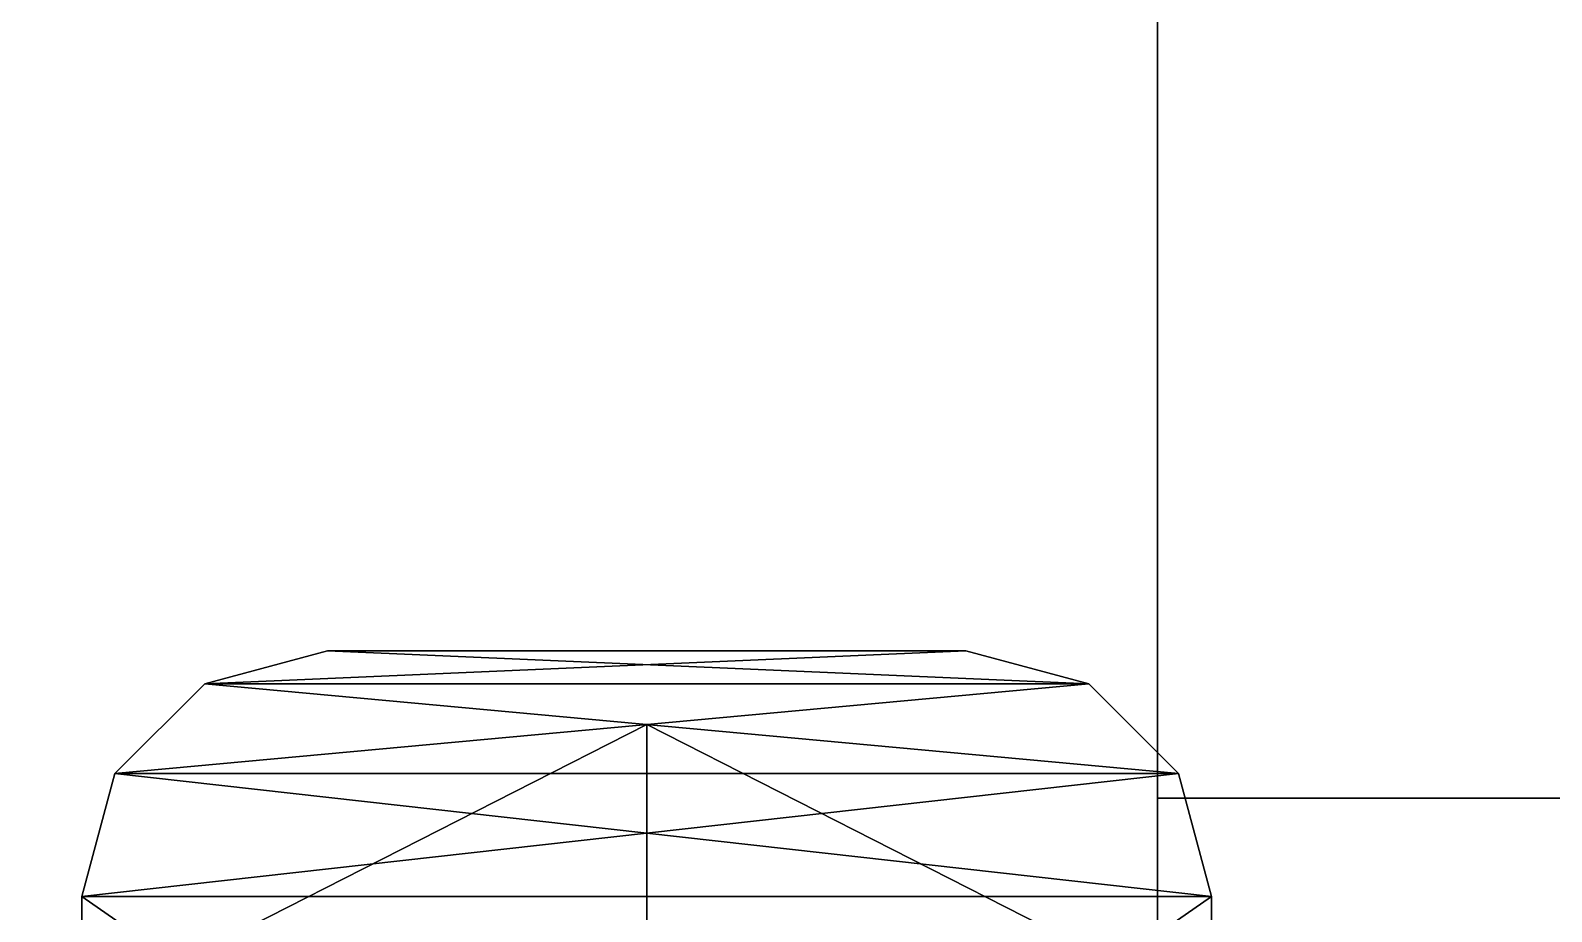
# Model space of a CAD drawing. Extents: x -100 to 4856, y -100 to 4830.
# Drawn here: x 69.05 to 100.03, y 3867.69 to 3885.62 of the extents above; entities that cross this region are included whole.
import ezdxf

# ---------------------------------------------------------------- set-up
doc = ezdxf.new("R2010")
doc.units = 0
for name, color, linetype in [('LAYER0', 7, 'CONTINUOUS'), ('LAYER151', 7, 'CONTINUOUS'), ('LAYER160', 7, 'CONTINUOUS'), ('LAYER172', 7, 'CONTINUOUS'), ('LAYER174', 7, 'CONTINUOUS'), ('LAYER181', 7, 'CONTINUOUS'), ('LAYER272', 7, 'CONTINUOUS'), ('LAYER279', 7, 'CONTINUOUS'), ('LAYER286', 7, 'CONTINUOUS'), ('LAYER293', 7, 'CONTINUOUS'), ('LAYER300', 7, 'CONTINUOUS'), ('LAYER307', 7, 'CONTINUOUS'), ('LAYER641', 7, 'CONTINUOUS'), ('LAYER643', 7, 'CONTINUOUS')]:
    doc.layers.add(name, color=color, linetype=linetype)

msp = doc.modelspace()

# ---------------------------------------------------------------- linework, layer by layer
at = {"layer": 'LAYER0', "invisible_edges": 1}
for points in [[(4856, 4830, -5), (-100, -100, -5), (-100, 4830, -5), (4856, 4830, -5)], [(-100, -100, -5), (4856, 4830, -5), (4856, -100, -5), (-100, -100, -5)], [(4856, -100), (-100, 4830), (-100, -100), (4856, -100)], [(-100, 4830), (4856, -100), (4856, 4830), (-100, 4830)]]:
    msp.add_3dface(points, dxfattribs=at)
at = {"layer": 'LAYER151', "invisible_edges": 1}
for points in [[(20, 4242, 80), (570, 3852, 80), (20, 3852, 80), (20, 4242, 80)], [(570, 3852, 80), (20, 4242, 80), (570, 4242, 80), (570, 3852, 80)], [(570, 4242, 98), (20, 3852, 98), (570, 3852, 98), (570, 4242, 98)], [(20, 3852, 98), (570, 4242, 98), (20, 4242, 98), (20, 3852, 98)]]:
    msp.add_3dface(points, dxfattribs=at)
at = {"layer": 'LAYER160', "invisible_edges": 1}
for points in [[(20, 3852, 2539), (570, 4242, 2539), (20, 4242, 2539), (20, 3852, 2539)], [(570, 4242, 2539), (20, 3852, 2539), (570, 3852, 2539), (570, 4242, 2539)], [(570, 3852, 2521), (20, 4242, 2521), (570, 4242, 2521), (570, 3852, 2521)], [(20, 4242, 2521), (570, 3852, 2521), (20, 3852, 2521), (20, 4242, 2521)]]:
    msp.add_3dface(points, dxfattribs=at)
at = {"layer": 'LAYER172', "invisible_edges": 1}
for points in [[(44.6, 3852, 1984), (510, 4242, 1984), (44.6, 4242, 1984), (44.6, 3852, 1984)], [(510, 4242, 1984), (44.6, 3852, 1984), (510, 3852, 1984), (510, 4242, 1984)], [(510, 3852, 1966), (44.6, 4242, 1966), (510, 4242, 1966), (510, 3852, 1966)], [(44.6, 4242, 1966), (510, 3852, 1966), (44.6, 3852, 1966), (44.6, 4242, 1966)]]:
    msp.add_3dface(points, dxfattribs=at)
at = {"layer": 'LAYER174', "invisible_edges": 1}
for points in [[(44.6, 3852, 866), (510, 4242, 866), (44.6, 4242, 866), (44.6, 3852, 866)], [(510, 4242, 866), (44.6, 3852, 866), (510, 3852, 866), (510, 4242, 866)], [(510, 3852, 848), (44.6, 4242, 848), (510, 4242, 848), (510, 3852, 848)], [(44.6, 4242, 848), (510, 3852, 848), (44.6, 3852, 848), (44.6, 4242, 848)]]:
    msp.add_3dface(points, dxfattribs=at)
at = {"layer": 'LAYER181'}
for points in [[(75.1, 3873, 846.01), (72.6, 3872.33, 848), (75.1, 3873, 848), (75.1, 3873, 846.01)], [(72.6, 3872.33, 846.01), (72.6, 3872.33, 848), (75.1, 3873, 846.01), (72.6, 3872.33, 846.01)], [(88.1, 3873, 846.01), (72.6, 3872.33, 846.01), (75.1, 3873, 846.01), (88.1, 3873, 846.01)], [(90.6, 3872.33, 846.01), (72.6, 3872.33, 846.01), (88.1, 3873, 846.01), (90.6, 3872.33, 846.01)], [(72.6, 3872.33, 848), (90.6, 3872.33, 848), (75.1, 3873, 848), (72.6, 3872.33, 848)], [(88.1, 3873, 846.01), (72.6, 3872.33, 846.01), (90.6, 3872.33, 846.01), (88.1, 3873, 846.01)], [(75.1, 3873, 846.01), (72.6, 3872.33, 846.01), (88.1, 3873, 846.01), (75.1, 3873, 846.01)], [(88.1, 3873, 848), (72.6, 3872.33, 848), (90.6, 3872.33, 848), (88.1, 3873, 848)], [(75.1, 3873, 848), (72.6, 3872.33, 848), (88.1, 3873, 848), (75.1, 3873, 848)], [(72.6, 3872.33, 846.01), (75.1, 3873, 848), (75.1, 3873, 846.01), (72.6, 3872.33, 846.01)], [(72.6, 3872.33, 848), (75.1, 3873, 848), (72.6, 3872.33, 846.01), (72.6, 3872.33, 848)], [(75.1, 3873, 848), (88.1, 3873, 846.01), (88.1, 3873, 848), (75.1, 3873, 848)], [(75.1, 3873, 846.01), (88.1, 3873, 846.01), (75.1, 3873, 848), (75.1, 3873, 846.01)], [(75.1, 3873, 846.01), (88.1, 3873, 848), (88.1, 3873, 846.01), (75.1, 3873, 846.01)], [(75.1, 3873, 848), (88.1, 3873, 848), (75.1, 3873, 846.01), (75.1, 3873, 848)], [(75.1, 3873, 848), (90.6, 3872.33, 848), (88.1, 3873, 848), (75.1, 3873, 848)], [(88.1, 3873, 848), (90.6, 3872.33, 846.01), (88.1, 3873, 846.01), (88.1, 3873, 848)], [(90.6, 3872.33, 848), (90.6, 3872.33, 846.01), (88.1, 3873, 848), (90.6, 3872.33, 848)], [(90.6, 3872.33, 846.01), (88.1, 3873, 848), (88.1, 3873, 846.01), (90.6, 3872.33, 846.01)], [(90.6, 3872.33, 848), (88.1, 3873, 848), (90.6, 3872.33, 846.01), (90.6, 3872.33, 848)], [(72.6, 3872.33, 846.01), (70.76987, 3870.5, 848), (72.6, 3872.33, 848), (72.6, 3872.33, 846.01)], [(70.76987, 3870.5, 846.01), (70.76987, 3870.5, 848), (72.6, 3872.33, 846.01), (70.76987, 3870.5, 846.01)], [(90.6, 3872.33, 846.01), (70.76987, 3870.5, 846.01), (72.6, 3872.33, 846.01), (90.6, 3872.33, 846.01)], [(92.43012, 3870.5, 846.01), (70.76987, 3870.5, 846.01), (90.6, 3872.33, 846.01), (92.43012, 3870.5, 846.01)], [(70.76987, 3870.5, 848), (92.43012, 3870.5, 848), (72.6, 3872.33, 848), (70.76987, 3870.5, 848)], [(90.6, 3872.33, 846.01), (70.76987, 3870.5, 846.01), (92.43012, 3870.5, 846.01), (90.6, 3872.33, 846.01)], [(72.6, 3872.33, 846.01), (70.76987, 3870.5, 846.01), (90.6, 3872.33, 846.01), (72.6, 3872.33, 846.01)], [(90.6, 3872.33, 848), (70.76987, 3870.5, 848), (92.43012, 3870.5, 848), (90.6, 3872.33, 848)], [(72.6, 3872.33, 848), (70.76987, 3870.5, 848), (90.6, 3872.33, 848), (72.6, 3872.33, 848)], [(70.76987, 3870.5, 846.01), (72.6, 3872.33, 848), (72.6, 3872.33, 846.01), (70.76987, 3870.5, 846.01)], [(70.76987, 3870.5, 848), (72.6, 3872.33, 848), (70.76987, 3870.5, 846.01), (70.76987, 3870.5, 848)], [(72.6, 3872.33, 848), (92.43012, 3870.5, 848), (90.6, 3872.33, 848), (72.6, 3872.33, 848)], [(90.6, 3872.33, 848), (92.43012, 3870.5, 846.01), (90.6, 3872.33, 846.01), (90.6, 3872.33, 848)], [(92.43012, 3870.5, 848), (92.43012, 3870.5, 846.01), (90.6, 3872.33, 848), (92.43012, 3870.5, 848)], [(92.43012, 3870.5, 846.01), (90.6, 3872.33, 848), (90.6, 3872.33, 846.01), (92.43012, 3870.5, 846.01)], [(92.43012, 3870.5, 848), (90.6, 3872.33, 848), (92.43012, 3870.5, 846.01), (92.43012, 3870.5, 848)], [(73.51649, 3867.387, 862), (81.6, 3865, 862), (81.6, 3871.5, 862), (73.51649, 3867.387, 862)], [(81.6, 3871.5, 848), (73.51649, 3867.387, 862), (81.6, 3871.5, 862), (81.6, 3871.5, 848)], [(73.51649, 3867.387, 848), (73.51649, 3867.387, 862), (81.6, 3871.5, 848), (73.51649, 3867.387, 848)], [(81.6, 3871.5, 848), (73.51649, 3867.387, 862), (73.51649, 3867.387, 848), (81.6, 3871.5, 848)], [(81.6, 3871.5, 862), (73.51649, 3867.387, 862), (81.6, 3871.5, 848), (81.6, 3871.5, 862)], [(73.51649, 3867.387, 862), (81.6, 3871.5, 862), (81.6, 3865, 862), (73.51649, 3867.387, 862)], [(81.6, 3865, 862), (89.6835, 3867.387, 862), (81.6, 3871.5, 862), (81.6, 3865, 862)], [(81.6, 3871.5, 862), (89.6835, 3867.387, 848), (81.6, 3871.5, 848), (81.6, 3871.5, 862)], [(89.6835, 3867.387, 862), (89.6835, 3867.387, 848), (81.6, 3871.5, 862), (89.6835, 3867.387, 862)], [(89.6835, 3867.387, 848), (81.6, 3871.5, 862), (81.6, 3871.5, 848), (89.6835, 3867.387, 848)], [(89.6835, 3867.387, 862), (81.6, 3871.5, 862), (89.6835, 3867.387, 848), (89.6835, 3867.387, 862)], [(89.6835, 3867.387, 862), (81.6, 3871.5, 862), (81.6, 3865, 862), (89.6835, 3867.387, 862)], [(70.76987, 3870.5, 846.01), (70.1, 3868, 848), (70.76987, 3870.5, 848), (70.76987, 3870.5, 846.01)], [(70.1, 3868, 846.01), (70.1, 3868, 848), (70.76987, 3870.5, 846.01), (70.1, 3868, 846.01)], [(70.1, 3868, 846.01), (70.76987, 3870.5, 846.01), (93.1, 3868, 846.01), (70.1, 3868, 846.01)], [(70.1, 3868, 848), (93.1, 3868, 848), (70.76987, 3870.5, 848), (70.1, 3868, 848)], [(92.43012, 3870.5, 846.01), (70.1, 3868, 846.01), (93.1, 3868, 846.01), (92.43012, 3870.5, 846.01)], [(70.76987, 3870.5, 846.01), (70.1, 3868, 846.01), (92.43012, 3870.5, 846.01), (70.76987, 3870.5, 846.01)], [(92.43012, 3870.5, 848), (70.1, 3868, 848), (93.1, 3868, 848), (92.43012, 3870.5, 848)], [(70.76987, 3870.5, 848), (70.1, 3868, 848), (92.43012, 3870.5, 848), (70.76987, 3870.5, 848)], [(70.1, 3868, 846.01), (70.76987, 3870.5, 848), (70.76987, 3870.5, 846.01), (70.1, 3868, 846.01)], [(70.1, 3868, 848), (70.76987, 3870.5, 848), (70.1, 3868, 846.01), (70.1, 3868, 848)], [(93.1, 3868, 846.01), (70.76987, 3870.5, 846.01), (92.43012, 3870.5, 846.01), (93.1, 3868, 846.01)], [(70.76987, 3870.5, 848), (93.1, 3868, 848), (92.43012, 3870.5, 848), (70.76987, 3870.5, 848)], [(92.43012, 3870.5, 848), (93.1, 3868, 846.01), (92.43012, 3870.5, 846.01), (92.43012, 3870.5, 848)], [(93.1, 3868, 848), (93.1, 3868, 846.01), (92.43012, 3870.5, 848), (93.1, 3868, 848)], [(93.1, 3868, 846.01), (92.43012, 3870.5, 848), (92.43012, 3870.5, 846.01), (93.1, 3868, 846.01)], [(93.1, 3868, 848), (92.43012, 3870.5, 848), (93.1, 3868, 846.01), (93.1, 3868, 848)], [(70.1, 3852, 846.01), (93.1, 3868, 846.01), (93.1, 3852, 846.01), (70.1, 3852, 846.01)], [(70.1, 3868, 846.01), (93.1, 3868, 846.01), (70.1, 3852, 846.01), (70.1, 3868, 846.01)], [(70.1, 3852, 848), (93.1, 3868, 848), (93.1, 3852, 848), (70.1, 3852, 848)], [(70.1, 3868, 848), (93.1, 3868, 848), (70.1, 3852, 848), (70.1, 3868, 848)], [(70.1, 3868, 848), (70.1, 3852, 846.01), (70.1, 3868, 846.01), (70.1, 3868, 848)], [(70.1, 3852, 848), (70.1, 3852, 846.01), (70.1, 3868, 848), (70.1, 3852, 848)], [(93.1, 3868, 846.01), (70.1, 3852, 846.01), (70.1, 3868, 846.01), (93.1, 3868, 846.01)], [(93.1, 3852, 846.01), (70.1, 3852, 846.01), (93.1, 3868, 846.01), (93.1, 3852, 846.01)], [(70.1, 3852, 846.01), (70.1, 3868, 848), (70.1, 3868, 846.01), (70.1, 3852, 846.01)], [(70.1, 3852, 848), (70.1, 3868, 848), (70.1, 3852, 846.01), (70.1, 3852, 848)], [(70.1, 3868, 848), (93.1, 3852, 848), (93.1, 3868, 848), (70.1, 3868, 848)], [(70.1, 3852, 848), (93.1, 3852, 848), (70.1, 3868, 848), (70.1, 3852, 848)], [(93.1, 3868, 846.01), (93.1, 3852, 848), (93.1, 3852, 846.01), (93.1, 3868, 846.01)], [(93.1, 3868, 848), (93.1, 3852, 848), (93.1, 3868, 846.01), (93.1, 3868, 848)], [(93.1, 3852, 848), (93.1, 3868, 846.01), (93.1, 3868, 848), (93.1, 3852, 848)], [(93.1, 3852, 846.01), (93.1, 3868, 846.01), (93.1, 3852, 848), (93.1, 3852, 846.01)]]:
    msp.add_3dface(points, dxfattribs=at)
at = {"layer": 'LAYER272', "invisible_edges": 1}
for points in [[(44.6, 3852, 482), (510, 4242, 482), (44.6, 4242, 482), (44.6, 3852, 482)], [(510, 4242, 482), (44.6, 3852, 482), (510, 3852, 482), (510, 4242, 482)], [(510, 3852, 464), (44.6, 4242, 464), (510, 4242, 464), (510, 3852, 464)], [(44.6, 4242, 464), (510, 3852, 464), (44.6, 3852, 464), (44.6, 4242, 464)]]:
    msp.add_3dface(points, dxfattribs=at)
at = {"layer": 'LAYER279'}
for points in [[(75.1, 3873, 462.01), (72.6, 3872.33, 464), (75.1, 3873, 464), (75.1, 3873, 462.01)], [(72.6, 3872.33, 462.01), (72.6, 3872.33, 464), (75.1, 3873, 462.01), (72.6, 3872.33, 462.01)], [(88.1, 3873, 462.01), (72.6, 3872.33, 462.01), (75.1, 3873, 462.01), (88.1, 3873, 462.01)], [(90.6, 3872.33, 462.01), (72.6, 3872.33, 462.01), (88.1, 3873, 462.01), (90.6, 3872.33, 462.01)], [(72.6, 3872.33, 464), (90.6, 3872.33, 464), (75.1, 3873, 464), (72.6, 3872.33, 464)], [(88.1, 3873, 462.01), (72.6, 3872.33, 462.01), (90.6, 3872.33, 462.01), (88.1, 3873, 462.01)], [(75.1, 3873, 462.01), (72.6, 3872.33, 462.01), (88.1, 3873, 462.01), (75.1, 3873, 462.01)], [(88.1, 3873, 464), (72.6, 3872.33, 464), (90.6, 3872.33, 464), (88.1, 3873, 464)], [(75.1, 3873, 464), (72.6, 3872.33, 464), (88.1, 3873, 464), (75.1, 3873, 464)], [(72.6, 3872.33, 462.01), (75.1, 3873, 464), (75.1, 3873, 462.01), (72.6, 3872.33, 462.01)], [(72.6, 3872.33, 464), (75.1, 3873, 464), (72.6, 3872.33, 462.01), (72.6, 3872.33, 464)], [(75.1, 3873, 464), (88.1, 3873, 462.01), (88.1, 3873, 464), (75.1, 3873, 464)], [(75.1, 3873, 462.01), (88.1, 3873, 462.01), (75.1, 3873, 464), (75.1, 3873, 462.01)], [(75.1, 3873, 462.01), (88.1, 3873, 464), (88.1, 3873, 462.01), (75.1, 3873, 462.01)], [(75.1, 3873, 464), (88.1, 3873, 464), (75.1, 3873, 462.01), (75.1, 3873, 464)], [(75.1, 3873, 464), (90.6, 3872.33, 464), (88.1, 3873, 464), (75.1, 3873, 464)], [(88.1, 3873, 464), (90.6, 3872.33, 462.01), (88.1, 3873, 462.01), (88.1, 3873, 464)], [(90.6, 3872.33, 464), (90.6, 3872.33, 462.01), (88.1, 3873, 464), (90.6, 3872.33, 464)], [(90.6, 3872.33, 462.01), (88.1, 3873, 464), (88.1, 3873, 462.01), (90.6, 3872.33, 462.01)], [(90.6, 3872.33, 464), (88.1, 3873, 464), (90.6, 3872.33, 462.01), (90.6, 3872.33, 464)], [(72.6, 3872.33, 462.01), (70.76987, 3870.5, 464), (72.6, 3872.33, 464), (72.6, 3872.33, 462.01)], [(70.76987, 3870.5, 462.01), (70.76987, 3870.5, 464), (72.6, 3872.33, 462.01), (70.76987, 3870.5, 462.01)], [(90.6, 3872.33, 462.01), (70.76987, 3870.5, 462.01), (72.6, 3872.33, 462.01), (90.6, 3872.33, 462.01)], [(92.43012, 3870.5, 462.01), (70.76987, 3870.5, 462.01), (90.6, 3872.33, 462.01), (92.43012, 3870.5, 462.01)], [(70.76987, 3870.5, 464), (92.43012, 3870.5, 464), (72.6, 3872.33, 464), (70.76987, 3870.5, 464)], [(90.6, 3872.33, 462.01), (70.76987, 3870.5, 462.01), (92.43012, 3870.5, 462.01), (90.6, 3872.33, 462.01)], [(72.6, 3872.33, 462.01), (70.76987, 3870.5, 462.01), (90.6, 3872.33, 462.01), (72.6, 3872.33, 462.01)], [(90.6, 3872.33, 464), (70.76987, 3870.5, 464), (92.43012, 3870.5, 464), (90.6, 3872.33, 464)], [(72.6, 3872.33, 464), (70.76987, 3870.5, 464), (90.6, 3872.33, 464), (72.6, 3872.33, 464)], [(70.76987, 3870.5, 462.01), (72.6, 3872.33, 464), (72.6, 3872.33, 462.01), (70.76987, 3870.5, 462.01)], [(70.76987, 3870.5, 464), (72.6, 3872.33, 464), (70.76987, 3870.5, 462.01), (70.76987, 3870.5, 464)], [(72.6, 3872.33, 464), (92.43012, 3870.5, 464), (90.6, 3872.33, 464), (72.6, 3872.33, 464)], [(90.6, 3872.33, 464), (92.43012, 3870.5, 462.01), (90.6, 3872.33, 462.01), (90.6, 3872.33, 464)], [(92.43012, 3870.5, 464), (92.43012, 3870.5, 462.01), (90.6, 3872.33, 464), (92.43012, 3870.5, 464)], [(92.43012, 3870.5, 462.01), (90.6, 3872.33, 464), (90.6, 3872.33, 462.01), (92.43012, 3870.5, 462.01)], [(92.43012, 3870.5, 464), (90.6, 3872.33, 464), (92.43012, 3870.5, 462.01), (92.43012, 3870.5, 464)], [(73.51649, 3867.387, 478), (81.6, 3865, 478), (81.6, 3871.5, 478), (73.51649, 3867.387, 478)], [(81.6, 3871.5, 464), (73.51649, 3867.387, 478), (81.6, 3871.5, 478), (81.6, 3871.5, 464)], [(73.51649, 3867.387, 464), (73.51649, 3867.387, 478), (81.6, 3871.5, 464), (73.51649, 3867.387, 464)], [(81.6, 3871.5, 464), (73.51649, 3867.387, 478), (73.51649, 3867.387, 464), (81.6, 3871.5, 464)], [(81.6, 3871.5, 478), (73.51649, 3867.387, 478), (81.6, 3871.5, 464), (81.6, 3871.5, 478)], [(73.51649, 3867.387, 478), (81.6, 3871.5, 478), (81.6, 3865, 478), (73.51649, 3867.387, 478)], [(81.6, 3865, 478), (89.6835, 3867.387, 478), (81.6, 3871.5, 478), (81.6, 3865, 478)], [(81.6, 3871.5, 478), (89.6835, 3867.387, 464), (81.6, 3871.5, 464), (81.6, 3871.5, 478)], [(89.6835, 3867.387, 478), (89.6835, 3867.387, 464), (81.6, 3871.5, 478), (89.6835, 3867.387, 478)], [(89.6835, 3867.387, 464), (81.6, 3871.5, 478), (81.6, 3871.5, 464), (89.6835, 3867.387, 464)], [(89.6835, 3867.387, 478), (81.6, 3871.5, 478), (89.6835, 3867.387, 464), (89.6835, 3867.387, 478)], [(89.6835, 3867.387, 478), (81.6, 3871.5, 478), (81.6, 3865, 478), (89.6835, 3867.387, 478)], [(70.76987, 3870.5, 462.01), (70.1, 3868, 464), (70.76987, 3870.5, 464), (70.76987, 3870.5, 462.01)], [(70.1, 3868, 462.01), (70.1, 3868, 464), (70.76987, 3870.5, 462.01), (70.1, 3868, 462.01)], [(70.1, 3868, 462.01), (70.76987, 3870.5, 462.01), (93.1, 3868, 462.01), (70.1, 3868, 462.01)], [(70.1, 3868, 464), (93.1, 3868, 464), (70.76987, 3870.5, 464), (70.1, 3868, 464)], [(92.43012, 3870.5, 462.01), (70.1, 3868, 462.01), (93.1, 3868, 462.01), (92.43012, 3870.5, 462.01)], [(70.76987, 3870.5, 462.01), (70.1, 3868, 462.01), (92.43012, 3870.5, 462.01), (70.76987, 3870.5, 462.01)], [(92.43012, 3870.5, 464), (70.1, 3868, 464), (93.1, 3868, 464), (92.43012, 3870.5, 464)], [(70.76987, 3870.5, 464), (70.1, 3868, 464), (92.43012, 3870.5, 464), (70.76987, 3870.5, 464)], [(70.1, 3868, 462.01), (70.76987, 3870.5, 464), (70.76987, 3870.5, 462.01), (70.1, 3868, 462.01)], [(70.1, 3868, 464), (70.76987, 3870.5, 464), (70.1, 3868, 462.01), (70.1, 3868, 464)], [(93.1, 3868, 462.01), (70.76987, 3870.5, 462.01), (92.43012, 3870.5, 462.01), (93.1, 3868, 462.01)], [(70.76987, 3870.5, 464), (93.1, 3868, 464), (92.43012, 3870.5, 464), (70.76987, 3870.5, 464)], [(92.43012, 3870.5, 464), (93.1, 3868, 462.01), (92.43012, 3870.5, 462.01), (92.43012, 3870.5, 464)], [(93.1, 3868, 464), (93.1, 3868, 462.01), (92.43012, 3870.5, 464), (93.1, 3868, 464)], [(93.1, 3868, 462.01), (92.43012, 3870.5, 464), (92.43012, 3870.5, 462.01), (93.1, 3868, 462.01)], [(93.1, 3868, 464), (92.43012, 3870.5, 464), (93.1, 3868, 462.01), (93.1, 3868, 464)], [(70.1, 3852, 462.01), (93.1, 3868, 462.01), (93.1, 3852, 462.01), (70.1, 3852, 462.01)], [(70.1, 3868, 462.01), (93.1, 3868, 462.01), (70.1, 3852, 462.01), (70.1, 3868, 462.01)], [(70.1, 3852, 464), (93.1, 3868, 464), (93.1, 3852, 464), (70.1, 3852, 464)], [(70.1, 3868, 464), (93.1, 3868, 464), (70.1, 3852, 464), (70.1, 3868, 464)], [(70.1, 3868, 464), (70.1, 3852, 462.01), (70.1, 3868, 462.01), (70.1, 3868, 464)], [(70.1, 3852, 464), (70.1, 3852, 462.01), (70.1, 3868, 464), (70.1, 3852, 464)], [(93.1, 3868, 462.01), (70.1, 3852, 462.01), (70.1, 3868, 462.01), (93.1, 3868, 462.01)], [(93.1, 3852, 462.01), (70.1, 3852, 462.01), (93.1, 3868, 462.01), (93.1, 3852, 462.01)], [(70.1, 3852, 462.01), (70.1, 3868, 464), (70.1, 3868, 462.01), (70.1, 3852, 462.01)], [(70.1, 3852, 464), (70.1, 3868, 464), (70.1, 3852, 462.01), (70.1, 3852, 464)], [(70.1, 3868, 464), (93.1, 3852, 464), (93.1, 3868, 464), (70.1, 3868, 464)], [(70.1, 3852, 464), (93.1, 3852, 464), (70.1, 3868, 464), (70.1, 3852, 464)], [(93.1, 3868, 462.01), (93.1, 3852, 464), (93.1, 3852, 462.01), (93.1, 3868, 462.01)], [(93.1, 3868, 464), (93.1, 3852, 464), (93.1, 3868, 462.01), (93.1, 3868, 464)], [(93.1, 3852, 464), (93.1, 3868, 462.01), (93.1, 3868, 464), (93.1, 3852, 464)], [(93.1, 3852, 462.01), (93.1, 3868, 462.01), (93.1, 3852, 464), (93.1, 3852, 462.01)]]:
    msp.add_3dface(points, dxfattribs=at)
at = {"layer": 'LAYER286', "invisible_edges": 1}
for points in [[(44.6, 3852, 1240), (510, 4242, 1240), (44.6, 4242, 1240), (44.6, 3852, 1240)], [(510, 4242, 1240), (44.6, 3852, 1240), (510, 3852, 1240), (510, 4242, 1240)], [(510, 3852, 1222), (44.6, 4242, 1222), (510, 4242, 1222), (510, 3852, 1222)], [(44.6, 4242, 1222), (510, 3852, 1222), (44.6, 3852, 1222), (44.6, 4242, 1222)]]:
    msp.add_3dface(points, dxfattribs=at)
at = {"layer": 'LAYER293'}
for points in [[(75.1, 3873, 1220.01), (72.6, 3872.33, 1222), (75.1, 3873, 1222), (75.1, 3873, 1220.01)], [(72.6, 3872.33, 1220.01), (72.6, 3872.33, 1222), (75.1, 3873, 1220.01), (72.6, 3872.33, 1220.01)], [(88.1, 3873, 1220.01), (72.6, 3872.33, 1220.01), (75.1, 3873, 1220.01), (88.1, 3873, 1220.01)], [(90.6, 3872.33, 1220.01), (72.6, 3872.33, 1220.01), (88.1, 3873, 1220.01), (90.6, 3872.33, 1220.01)], [(72.6, 3872.33, 1222), (90.6, 3872.33, 1222), (75.1, 3873, 1222), (72.6, 3872.33, 1222)], [(88.1, 3873, 1220.01), (72.6, 3872.33, 1220.01), (90.6, 3872.33, 1220.01), (88.1, 3873, 1220.01)], [(75.1, 3873, 1220.01), (72.6, 3872.33, 1220.01), (88.1, 3873, 1220.01), (75.1, 3873, 1220.01)], [(88.1, 3873, 1222), (72.6, 3872.33, 1222), (90.6, 3872.33, 1222), (88.1, 3873, 1222)], [(75.1, 3873, 1222), (72.6, 3872.33, 1222), (88.1, 3873, 1222), (75.1, 3873, 1222)], [(72.6, 3872.33, 1220.01), (75.1, 3873, 1222), (75.1, 3873, 1220.01), (72.6, 3872.33, 1220.01)], [(72.6, 3872.33, 1222), (75.1, 3873, 1222), (72.6, 3872.33, 1220.01), (72.6, 3872.33, 1222)], [(75.1, 3873, 1222), (88.1, 3873, 1220.01), (88.1, 3873, 1222), (75.1, 3873, 1222)], [(75.1, 3873, 1220.01), (88.1, 3873, 1220.01), (75.1, 3873, 1222), (75.1, 3873, 1220.01)], [(75.1, 3873, 1220.01), (88.1, 3873, 1222), (88.1, 3873, 1220.01), (75.1, 3873, 1220.01)], [(75.1, 3873, 1222), (88.1, 3873, 1222), (75.1, 3873, 1220.01), (75.1, 3873, 1222)], [(75.1, 3873, 1222), (90.6, 3872.33, 1222), (88.1, 3873, 1222), (75.1, 3873, 1222)], [(88.1, 3873, 1222), (90.6, 3872.33, 1220.01), (88.1, 3873, 1220.01), (88.1, 3873, 1222)], [(90.6, 3872.33, 1222), (90.6, 3872.33, 1220.01), (88.1, 3873, 1222), (90.6, 3872.33, 1222)], [(90.6, 3872.33, 1220.01), (88.1, 3873, 1222), (88.1, 3873, 1220.01), (90.6, 3872.33, 1220.01)], [(90.6, 3872.33, 1222), (88.1, 3873, 1222), (90.6, 3872.33, 1220.01), (90.6, 3872.33, 1222)], [(72.6, 3872.33, 1220.01), (70.76987, 3870.5, 1222), (72.6, 3872.33, 1222), (72.6, 3872.33, 1220.01)], [(70.76987, 3870.5, 1220.01), (70.76987, 3870.5, 1222), (72.6, 3872.33, 1220.01), (70.76987, 3870.5, 1220.01)], [(90.6, 3872.33, 1220.01), (70.76987, 3870.5, 1220.01), (72.6, 3872.33, 1220.01), (90.6, 3872.33, 1220.01)], [(92.43012, 3870.5, 1220.01), (70.76987, 3870.5, 1220.01), (90.6, 3872.33, 1220.01), (92.43012, 3870.5, 1220.01)], [(70.76987, 3870.5, 1222), (92.43012, 3870.5, 1222), (72.6, 3872.33, 1222), (70.76987, 3870.5, 1222)], [(90.6, 3872.33, 1220.01), (70.76987, 3870.5, 1220.01), (92.43012, 3870.5, 1220.01), (90.6, 3872.33, 1220.01)], [(72.6, 3872.33, 1220.01), (70.76987, 3870.5, 1220.01), (90.6, 3872.33, 1220.01), (72.6, 3872.33, 1220.01)], [(90.6, 3872.33, 1222), (70.76987, 3870.5, 1222), (92.43012, 3870.5, 1222), (90.6, 3872.33, 1222)], [(72.6, 3872.33, 1222), (70.76987, 3870.5, 1222), (90.6, 3872.33, 1222), (72.6, 3872.33, 1222)], [(70.76987, 3870.5, 1220.01), (72.6, 3872.33, 1222), (72.6, 3872.33, 1220.01), (70.76987, 3870.5, 1220.01)], [(70.76987, 3870.5, 1222), (72.6, 3872.33, 1222), (70.76987, 3870.5, 1220.01), (70.76987, 3870.5, 1222)], [(72.6, 3872.33, 1222), (92.43012, 3870.5, 1222), (90.6, 3872.33, 1222), (72.6, 3872.33, 1222)], [(90.6, 3872.33, 1222), (92.43012, 3870.5, 1220.01), (90.6, 3872.33, 1220.01), (90.6, 3872.33, 1222)], [(92.43012, 3870.5, 1222), (92.43012, 3870.5, 1220.01), (90.6, 3872.33, 1222), (92.43012, 3870.5, 1222)], [(92.43012, 3870.5, 1220.01), (90.6, 3872.33, 1222), (90.6, 3872.33, 1220.01), (92.43012, 3870.5, 1220.01)], [(92.43012, 3870.5, 1222), (90.6, 3872.33, 1222), (92.43012, 3870.5, 1220.01), (92.43012, 3870.5, 1222)], [(73.51649, 3867.387, 1236), (81.6, 3865, 1236), (81.6, 3871.5, 1236), (73.51649, 3867.387, 1236)], [(81.6, 3871.5, 1222), (73.51649, 3867.387, 1236), (81.6, 3871.5, 1236), (81.6, 3871.5, 1222)], [(73.51649, 3867.387, 1222), (73.51649, 3867.387, 1236), (81.6, 3871.5, 1222), (73.51649, 3867.387, 1222)], [(81.6, 3871.5, 1222), (73.51649, 3867.387, 1236), (73.51649, 3867.387, 1222), (81.6, 3871.5, 1222)], [(81.6, 3871.5, 1236), (73.51649, 3867.387, 1236), (81.6, 3871.5, 1222), (81.6, 3871.5, 1236)], [(73.51649, 3867.387, 1236), (81.6, 3871.5, 1236), (81.6, 3865, 1236), (73.51649, 3867.387, 1236)], [(81.6, 3865, 1236), (89.6835, 3867.387, 1236), (81.6, 3871.5, 1236), (81.6, 3865, 1236)], [(81.6, 3871.5, 1236), (89.6835, 3867.387, 1222), (81.6, 3871.5, 1222), (81.6, 3871.5, 1236)], [(89.6835, 3867.387, 1236), (89.6835, 3867.387, 1222), (81.6, 3871.5, 1236), (89.6835, 3867.387, 1236)], [(89.6835, 3867.387, 1222), (81.6, 3871.5, 1236), (81.6, 3871.5, 1222), (89.6835, 3867.387, 1222)], [(89.6835, 3867.387, 1236), (81.6, 3871.5, 1236), (89.6835, 3867.387, 1222), (89.6835, 3867.387, 1236)], [(89.6835, 3867.387, 1236), (81.6, 3871.5, 1236), (81.6, 3865, 1236), (89.6835, 3867.387, 1236)], [(70.76987, 3870.5, 1220.01), (70.1, 3868, 1222), (70.76987, 3870.5, 1222), (70.76987, 3870.5, 1220.01)], [(70.1, 3868, 1220.01), (70.1, 3868, 1222), (70.76987, 3870.5, 1220.01), (70.1, 3868, 1220.01)], [(70.1, 3868, 1220.01), (70.76987, 3870.5, 1220.01), (93.1, 3868, 1220.01), (70.1, 3868, 1220.01)], [(70.1, 3868, 1222), (93.1, 3868, 1222), (70.76987, 3870.5, 1222), (70.1, 3868, 1222)], [(92.43012, 3870.5, 1220.01), (70.1, 3868, 1220.01), (93.1, 3868, 1220.01), (92.43012, 3870.5, 1220.01)], [(70.76987, 3870.5, 1220.01), (70.1, 3868, 1220.01), (92.43012, 3870.5, 1220.01), (70.76987, 3870.5, 1220.01)], [(92.43012, 3870.5, 1222), (70.1, 3868, 1222), (93.1, 3868, 1222), (92.43012, 3870.5, 1222)], [(70.76987, 3870.5, 1222), (70.1, 3868, 1222), (92.43012, 3870.5, 1222), (70.76987, 3870.5, 1222)], [(70.1, 3868, 1220.01), (70.76987, 3870.5, 1222), (70.76987, 3870.5, 1220.01), (70.1, 3868, 1220.01)], [(70.1, 3868, 1222), (70.76987, 3870.5, 1222), (70.1, 3868, 1220.01), (70.1, 3868, 1222)], [(93.1, 3868, 1220.01), (70.76987, 3870.5, 1220.01), (92.43012, 3870.5, 1220.01), (93.1, 3868, 1220.01)], [(70.76987, 3870.5, 1222), (93.1, 3868, 1222), (92.43012, 3870.5, 1222), (70.76987, 3870.5, 1222)], [(92.43012, 3870.5, 1222), (93.1, 3868, 1220.01), (92.43012, 3870.5, 1220.01), (92.43012, 3870.5, 1222)], [(93.1, 3868, 1222), (93.1, 3868, 1220.01), (92.43012, 3870.5, 1222), (93.1, 3868, 1222)], [(93.1, 3868, 1220.01), (92.43012, 3870.5, 1222), (92.43012, 3870.5, 1220.01), (93.1, 3868, 1220.01)], [(93.1, 3868, 1222), (92.43012, 3870.5, 1222), (93.1, 3868, 1220.01), (93.1, 3868, 1222)], [(70.1, 3852, 1220.01), (93.1, 3868, 1220.01), (93.1, 3852, 1220.01), (70.1, 3852, 1220.01)], [(70.1, 3868, 1220.01), (93.1, 3868, 1220.01), (70.1, 3852, 1220.01), (70.1, 3868, 1220.01)], [(70.1, 3852, 1222), (93.1, 3868, 1222), (93.1, 3852, 1222), (70.1, 3852, 1222)], [(70.1, 3868, 1222), (93.1, 3868, 1222), (70.1, 3852, 1222), (70.1, 3868, 1222)], [(70.1, 3868, 1222), (70.1, 3852, 1220.01), (70.1, 3868, 1220.01), (70.1, 3868, 1222)], [(70.1, 3852, 1222), (70.1, 3852, 1220.01), (70.1, 3868, 1222), (70.1, 3852, 1222)], [(93.1, 3868, 1220.01), (70.1, 3852, 1220.01), (70.1, 3868, 1220.01), (93.1, 3868, 1220.01)], [(93.1, 3852, 1220.01), (70.1, 3852, 1220.01), (93.1, 3868, 1220.01), (93.1, 3852, 1220.01)], [(70.1, 3852, 1220.01), (70.1, 3868, 1222), (70.1, 3868, 1220.01), (70.1, 3852, 1220.01)], [(70.1, 3852, 1222), (70.1, 3868, 1222), (70.1, 3852, 1220.01), (70.1, 3852, 1222)], [(70.1, 3868, 1222), (93.1, 3852, 1222), (93.1, 3868, 1222), (70.1, 3868, 1222)], [(70.1, 3852, 1222), (93.1, 3852, 1222), (70.1, 3868, 1222), (70.1, 3852, 1222)], [(93.1, 3868, 1220.01), (93.1, 3852, 1222), (93.1, 3852, 1220.01), (93.1, 3868, 1220.01)], [(93.1, 3868, 1222), (93.1, 3852, 1222), (93.1, 3868, 1220.01), (93.1, 3868, 1222)], [(93.1, 3852, 1222), (93.1, 3868, 1220.01), (93.1, 3868, 1222), (93.1, 3852, 1222)], [(93.1, 3852, 1220.01), (93.1, 3868, 1220.01), (93.1, 3852, 1222), (93.1, 3852, 1220.01)]]:
    msp.add_3dface(points, dxfattribs=at)
at = {"layer": 'LAYER300', "invisible_edges": 1}
for points in [[(44.6, 3852, 1612), (510, 4242, 1612), (44.6, 4242, 1612), (44.6, 3852, 1612)], [(510, 4242, 1612), (44.6, 3852, 1612), (510, 3852, 1612), (510, 4242, 1612)], [(510, 3852, 1594), (44.6, 4242, 1594), (510, 4242, 1594), (510, 3852, 1594)], [(44.6, 4242, 1594), (510, 3852, 1594), (44.6, 3852, 1594), (44.6, 4242, 1594)]]:
    msp.add_3dface(points, dxfattribs=at)
at = {"layer": 'LAYER307'}
for points in [[(75.1, 3873, 1592.01), (72.6, 3872.33, 1594), (75.1, 3873, 1594), (75.1, 3873, 1592.01)], [(72.6, 3872.33, 1592.01), (72.6, 3872.33, 1594), (75.1, 3873, 1592.01), (72.6, 3872.33, 1592.01)], [(88.1, 3873, 1592.01), (72.6, 3872.33, 1592.01), (75.1, 3873, 1592.01), (88.1, 3873, 1592.01)], [(90.6, 3872.33, 1592.01), (72.6, 3872.33, 1592.01), (88.1, 3873, 1592.01), (90.6, 3872.33, 1592.01)], [(72.6, 3872.33, 1594), (90.6, 3872.33, 1594), (75.1, 3873, 1594), (72.6, 3872.33, 1594)], [(88.1, 3873, 1592.01), (72.6, 3872.33, 1592.01), (90.6, 3872.33, 1592.01), (88.1, 3873, 1592.01)], [(75.1, 3873, 1592.01), (72.6, 3872.33, 1592.01), (88.1, 3873, 1592.01), (75.1, 3873, 1592.01)], [(88.1, 3873, 1594), (72.6, 3872.33, 1594), (90.6, 3872.33, 1594), (88.1, 3873, 1594)], [(75.1, 3873, 1594), (72.6, 3872.33, 1594), (88.1, 3873, 1594), (75.1, 3873, 1594)], [(72.6, 3872.33, 1592.01), (75.1, 3873, 1594), (75.1, 3873, 1592.01), (72.6, 3872.33, 1592.01)], [(72.6, 3872.33, 1594), (75.1, 3873, 1594), (72.6, 3872.33, 1592.01), (72.6, 3872.33, 1594)], [(75.1, 3873, 1594), (88.1, 3873, 1592.01), (88.1, 3873, 1594), (75.1, 3873, 1594)], [(75.1, 3873, 1592.01), (88.1, 3873, 1592.01), (75.1, 3873, 1594), (75.1, 3873, 1592.01)], [(75.1, 3873, 1592.01), (88.1, 3873, 1594), (88.1, 3873, 1592.01), (75.1, 3873, 1592.01)], [(75.1, 3873, 1594), (88.1, 3873, 1594), (75.1, 3873, 1592.01), (75.1, 3873, 1594)], [(75.1, 3873, 1594), (90.6, 3872.33, 1594), (88.1, 3873, 1594), (75.1, 3873, 1594)], [(88.1, 3873, 1594), (90.6, 3872.33, 1592.01), (88.1, 3873, 1592.01), (88.1, 3873, 1594)], [(90.6, 3872.33, 1594), (90.6, 3872.33, 1592.01), (88.1, 3873, 1594), (90.6, 3872.33, 1594)], [(90.6, 3872.33, 1592.01), (88.1, 3873, 1594), (88.1, 3873, 1592.01), (90.6, 3872.33, 1592.01)], [(90.6, 3872.33, 1594), (88.1, 3873, 1594), (90.6, 3872.33, 1592.01), (90.6, 3872.33, 1594)], [(72.6, 3872.33, 1592.01), (70.76987, 3870.5, 1594), (72.6, 3872.33, 1594), (72.6, 3872.33, 1592.01)], [(70.76987, 3870.5, 1592.01), (70.76987, 3870.5, 1594), (72.6, 3872.33, 1592.01), (70.76987, 3870.5, 1592.01)], [(90.6, 3872.33, 1592.01), (70.76987, 3870.5, 1592.01), (72.6, 3872.33, 1592.01), (90.6, 3872.33, 1592.01)], [(92.43012, 3870.5, 1592.01), (70.76987, 3870.5, 1592.01), (90.6, 3872.33, 1592.01), (92.43012, 3870.5, 1592.01)], [(70.76987, 3870.5, 1594), (92.43012, 3870.5, 1594), (72.6, 3872.33, 1594), (70.76987, 3870.5, 1594)], [(90.6, 3872.33, 1592.01), (70.76987, 3870.5, 1592.01), (92.43012, 3870.5, 1592.01), (90.6, 3872.33, 1592.01)], [(72.6, 3872.33, 1592.01), (70.76987, 3870.5, 1592.01), (90.6, 3872.33, 1592.01), (72.6, 3872.33, 1592.01)], [(90.6, 3872.33, 1594), (70.76987, 3870.5, 1594), (92.43012, 3870.5, 1594), (90.6, 3872.33, 1594)], [(72.6, 3872.33, 1594), (70.76987, 3870.5, 1594), (90.6, 3872.33, 1594), (72.6, 3872.33, 1594)], [(70.76987, 3870.5, 1592.01), (72.6, 3872.33, 1594), (72.6, 3872.33, 1592.01), (70.76987, 3870.5, 1592.01)], [(70.76987, 3870.5, 1594), (72.6, 3872.33, 1594), (70.76987, 3870.5, 1592.01), (70.76987, 3870.5, 1594)], [(72.6, 3872.33, 1594), (92.43012, 3870.5, 1594), (90.6, 3872.33, 1594), (72.6, 3872.33, 1594)], [(90.6, 3872.33, 1594), (92.43012, 3870.5, 1592.01), (90.6, 3872.33, 1592.01), (90.6, 3872.33, 1594)], [(92.43012, 3870.5, 1594), (92.43012, 3870.5, 1592.01), (90.6, 3872.33, 1594), (92.43012, 3870.5, 1594)], [(92.43012, 3870.5, 1592.01), (90.6, 3872.33, 1594), (90.6, 3872.33, 1592.01), (92.43012, 3870.5, 1592.01)], [(92.43012, 3870.5, 1594), (90.6, 3872.33, 1594), (92.43012, 3870.5, 1592.01), (92.43012, 3870.5, 1594)], [(73.51649, 3867.387, 1608), (81.6, 3865, 1608), (81.6, 3871.5, 1608), (73.51649, 3867.387, 1608)], [(81.6, 3871.5, 1594), (73.51649, 3867.387, 1608), (81.6, 3871.5, 1608), (81.6, 3871.5, 1594)], [(73.51649, 3867.387, 1594), (73.51649, 3867.387, 1608), (81.6, 3871.5, 1594), (73.51649, 3867.387, 1594)], [(81.6, 3871.5, 1594), (73.51649, 3867.387, 1608), (73.51649, 3867.387, 1594), (81.6, 3871.5, 1594)], [(81.6, 3871.5, 1608), (73.51649, 3867.387, 1608), (81.6, 3871.5, 1594), (81.6, 3871.5, 1608)], [(73.51649, 3867.387, 1608), (81.6, 3871.5, 1608), (81.6, 3865, 1608), (73.51649, 3867.387, 1608)], [(81.6, 3865, 1608), (89.6835, 3867.387, 1608), (81.6, 3871.5, 1608), (81.6, 3865, 1608)], [(81.6, 3871.5, 1608), (89.6835, 3867.387, 1594), (81.6, 3871.5, 1594), (81.6, 3871.5, 1608)], [(89.6835, 3867.387, 1608), (89.6835, 3867.387, 1594), (81.6, 3871.5, 1608), (89.6835, 3867.387, 1608)], [(89.6835, 3867.387, 1594), (81.6, 3871.5, 1608), (81.6, 3871.5, 1594), (89.6835, 3867.387, 1594)], [(89.6835, 3867.387, 1608), (81.6, 3871.5, 1608), (89.6835, 3867.387, 1594), (89.6835, 3867.387, 1608)], [(89.6835, 3867.387, 1608), (81.6, 3871.5, 1608), (81.6, 3865, 1608), (89.6835, 3867.387, 1608)], [(70.76987, 3870.5, 1592.01), (70.1, 3868, 1594), (70.76987, 3870.5, 1594), (70.76987, 3870.5, 1592.01)], [(70.1, 3868, 1592.01), (70.1, 3868, 1594), (70.76987, 3870.5, 1592.01), (70.1, 3868, 1592.01)], [(70.1, 3868, 1592.01), (70.76987, 3870.5, 1592.01), (93.1, 3868, 1592.01), (70.1, 3868, 1592.01)], [(70.1, 3868, 1594), (93.1, 3868, 1594), (70.76987, 3870.5, 1594), (70.1, 3868, 1594)], [(92.43012, 3870.5, 1592.01), (70.1, 3868, 1592.01), (93.1, 3868, 1592.01), (92.43012, 3870.5, 1592.01)], [(70.76987, 3870.5, 1592.01), (70.1, 3868, 1592.01), (92.43012, 3870.5, 1592.01), (70.76987, 3870.5, 1592.01)], [(92.43012, 3870.5, 1594), (70.1, 3868, 1594), (93.1, 3868, 1594), (92.43012, 3870.5, 1594)], [(70.76987, 3870.5, 1594), (70.1, 3868, 1594), (92.43012, 3870.5, 1594), (70.76987, 3870.5, 1594)], [(70.1, 3868, 1592.01), (70.76987, 3870.5, 1594), (70.76987, 3870.5, 1592.01), (70.1, 3868, 1592.01)], [(70.1, 3868, 1594), (70.76987, 3870.5, 1594), (70.1, 3868, 1592.01), (70.1, 3868, 1594)], [(93.1, 3868, 1592.01), (70.76987, 3870.5, 1592.01), (92.43012, 3870.5, 1592.01), (93.1, 3868, 1592.01)], [(70.76987, 3870.5, 1594), (93.1, 3868, 1594), (92.43012, 3870.5, 1594), (70.76987, 3870.5, 1594)], [(92.43012, 3870.5, 1594), (93.1, 3868, 1592.01), (92.43012, 3870.5, 1592.01), (92.43012, 3870.5, 1594)], [(93.1, 3868, 1594), (93.1, 3868, 1592.01), (92.43012, 3870.5, 1594), (93.1, 3868, 1594)], [(93.1, 3868, 1592.01), (92.43012, 3870.5, 1594), (92.43012, 3870.5, 1592.01), (93.1, 3868, 1592.01)], [(93.1, 3868, 1594), (92.43012, 3870.5, 1594), (93.1, 3868, 1592.01), (93.1, 3868, 1594)], [(70.1, 3852, 1592.01), (93.1, 3868, 1592.01), (93.1, 3852, 1592.01), (70.1, 3852, 1592.01)], [(70.1, 3868, 1592.01), (93.1, 3868, 1592.01), (70.1, 3852, 1592.01), (70.1, 3868, 1592.01)], [(70.1, 3852, 1594), (93.1, 3868, 1594), (93.1, 3852, 1594), (70.1, 3852, 1594)], [(70.1, 3868, 1594), (93.1, 3868, 1594), (70.1, 3852, 1594), (70.1, 3868, 1594)], [(70.1, 3868, 1594), (70.1, 3852, 1592.01), (70.1, 3868, 1592.01), (70.1, 3868, 1594)], [(70.1, 3852, 1594), (70.1, 3852, 1592.01), (70.1, 3868, 1594), (70.1, 3852, 1594)], [(93.1, 3868, 1592.01), (70.1, 3852, 1592.01), (70.1, 3868, 1592.01), (93.1, 3868, 1592.01)], [(93.1, 3852, 1592.01), (70.1, 3852, 1592.01), (93.1, 3868, 1592.01), (93.1, 3852, 1592.01)], [(70.1, 3852, 1592.01), (70.1, 3868, 1594), (70.1, 3868, 1592.01), (70.1, 3852, 1592.01)], [(70.1, 3852, 1594), (70.1, 3868, 1594), (70.1, 3852, 1592.01), (70.1, 3852, 1594)], [(70.1, 3868, 1594), (93.1, 3852, 1594), (93.1, 3868, 1594), (70.1, 3868, 1594)], [(70.1, 3852, 1594), (93.1, 3852, 1594), (70.1, 3868, 1594), (70.1, 3852, 1594)], [(93.1, 3868, 1592.01), (93.1, 3852, 1594), (93.1, 3852, 1592.01), (93.1, 3868, 1592.01)], [(93.1, 3868, 1594), (93.1, 3852, 1594), (93.1, 3868, 1592.01), (93.1, 3868, 1594)], [(93.1, 3852, 1594), (93.1, 3868, 1592.01), (93.1, 3868, 1594), (93.1, 3852, 1594)], [(93.1, 3852, 1592.01), (93.1, 3868, 1592.01), (93.1, 3852, 1594), (93.1, 3852, 1592.01)]]:
    msp.add_3dface(points, dxfattribs=at)
at = {"layer": 'LAYER641', "invisible_edges": 1}
for points in [[(92, 3888, 848), (492, 3870, 848), (492, 3888, 848), (92, 3888, 848)], [(492, 3870, 848), (92, 3888, 848), (92, 3870, 848), (492, 3870, 848)], [(92, 3870, 482), (492, 3888, 482), (492, 3870, 482), (92, 3870, 482)], [(492, 3888, 482), (92, 3870, 482), (92, 3888, 482), (492, 3888, 482)], [(92, 3888, 848), (92, 3870, 482), (92, 3870, 848), (92, 3888, 848)], [(92, 3870, 482), (92, 3888, 848), (92, 3888, 482), (92, 3870, 482)], [(92, 3870, 482), (492, 3870, 848), (92, 3870, 848), (92, 3870, 482)], [(492, 3870, 848), (92, 3870, 482), (492, 3870, 482), (492, 3870, 848)]]:
    msp.add_3dface(points, dxfattribs=at)
at = {"layer": 'LAYER643', "invisible_edges": 1}
for points in [[(92, 3870, 848), (172, 3852, 848), (172, 3870, 848), (92, 3870, 848)], [(172, 3852, 848), (92, 3870, 848), (92, 3852, 848), (172, 3852, 848)], [(92, 3852, 482), (172, 3870, 482), (172, 3852, 482), (92, 3852, 482)], [(172, 3870, 482), (92, 3852, 482), (92, 3870, 482), (172, 3870, 482)], [(92, 3870, 848), (92, 3852, 482), (92, 3852, 848), (92, 3870, 848)], [(92, 3852, 482), (92, 3870, 848), (92, 3870, 482), (92, 3852, 482)], [(172, 3870, 482), (92, 3870, 848), (172, 3870, 848), (172, 3870, 482)], [(92, 3870, 848), (172, 3870, 482), (92, 3870, 482), (92, 3870, 848)]]:
    msp.add_3dface(points, dxfattribs=at)

doc.saveas('drawing.dxf')
